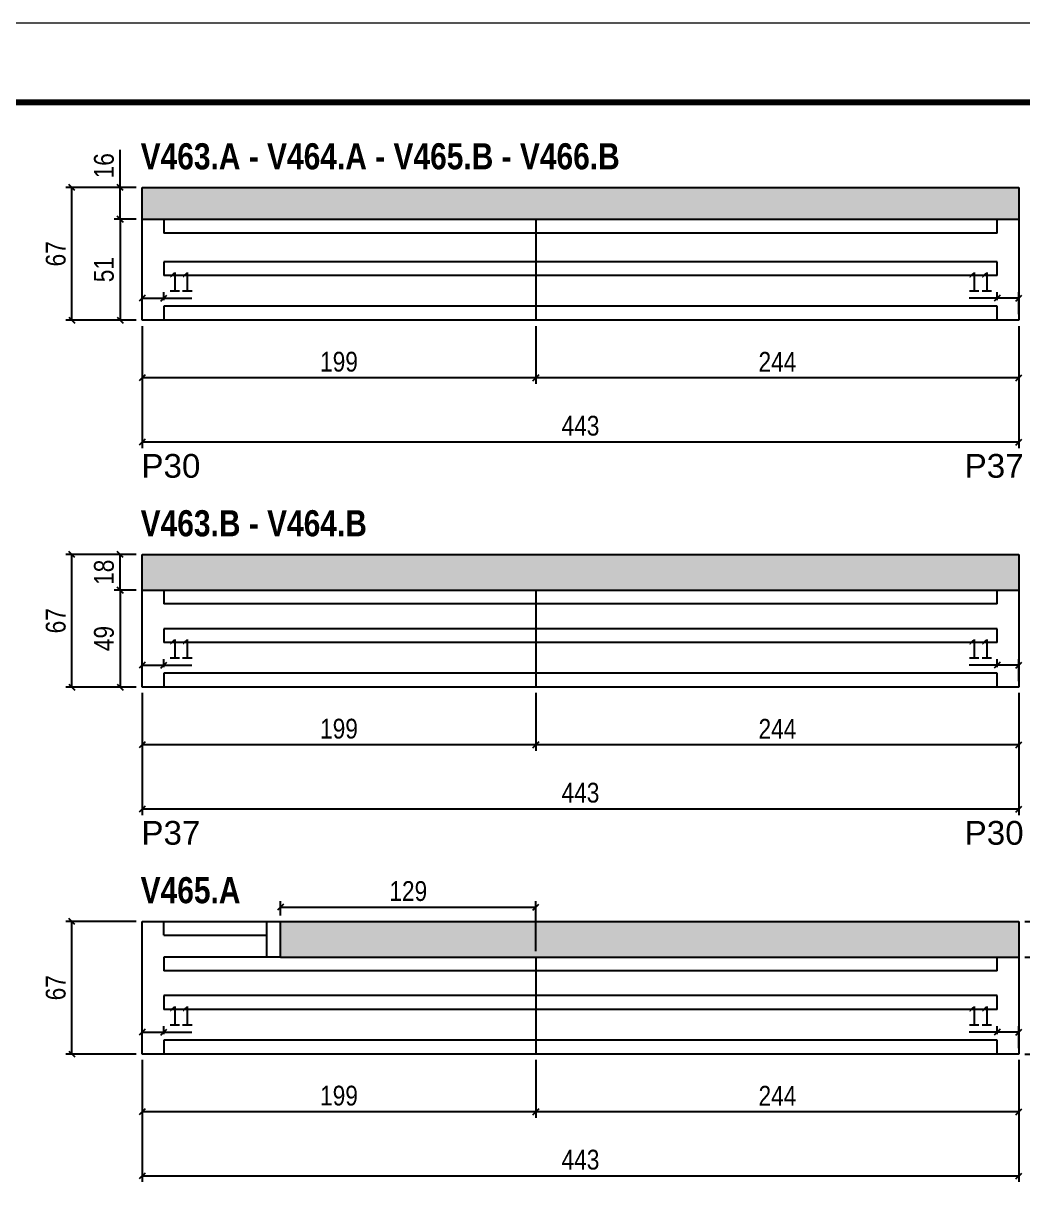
# Model space of a CAD drawing. Extents: x 3309 to 9563, y -2522 to 14608.
# Drawn here: x 3794 to 4299, y 10575 to 11162 of the extents above; entities that cross this region are included whole.
import ezdxf

# ---------------------------------------------------------------- set-up
doc = ezdxf.new("R2010")
doc.units = 0
doc.linetypes.add('DASHED', pattern=[0.75, 0.5, -0.25])
for name, color, linetype in [('5', 5, 'Continuous'), ('COTA', 241, 'Continuous'), ('NOMENCLATURA', 7, 'Continuous'), ('Painéis', 200, 'Continuous'), ('SARR_2.2x7', 40, 'Continuous')]:
    doc.layers.add(name, color=color, linetype=linetype)
doc.layers.add('Folhas', color=255, linetype='Continuous', lineweight=9)
doc.layers.add('SARRAFO DE PRESSAO', color=251, linetype='DASHED', lineweight=9)
doc.styles.add('COTA TECNICA', font='techl___.ttf', dxfattribs={"height": 10})
doc.styles.get("Standard").update_dxf_attribs({"font": 'arial.ttf'})
doc.styles.add('TECNICA', font='techb___.ttf', dxfattribs={"height": 10})
doc.dimstyles.new('PAINEL', dxfattribs={"dimtxt": 10, "dimasz": 3, "dimexe": 3, "dimexo": 3, "dimgap": 3, "dimtad": 1, "dimdec": 1, "dimzin": 12, "dimdsep": 46, "dimtxsty": 'COTA TECNICA', "dimblk1": 'OBLIQUE', "dimblk2": 'OBLIQUE', "dimsah": 1, "dimcen": 0.9, "dimclrd": 4, "dimclre": 4, "dimclrt": 240, "dimadec": 1, "dimazin": 3, "dimtfac": 1, "dimtdec": 1, "dimtmove": 0, "dimatfit": 3, "dimfxl": 1, "dimtolj": 1, "dimtzin": 12, "dimarcsym": 0})

# ---------------------------------------------------------------- blocks, each defined once
blk = doc.blocks.new('9999999999')
at = {"layer": 'Folhas'}
blk.add_lwpolyline([(98138.98, 34190.21), (99623.98, 34190.21), (99623.98, 35240.21), (98138.98, 35240.21)], close=True, dxfattribs=at)
at = {"layer": 'Folhas', "color": 30, "const_width": 3}
blk.add_lwpolyline([(98213.98, 34230.21), (99583.98, 34230.21), (99583.98, 35200.21), (98213.98, 35200.21)], close=True, dxfattribs=at)
blk = doc.blocks.new('_Oblique')
at = {"color": 0, "linetype": 'ByBlock', "lineweight": -2}
blk.add_line((-0.5, -0.5), (0.5, 0.5), dxfattribs=at)
blk = doc.blocks.new('*D334')
at = {"layer": 'COTA', "color": 4, "lineweight": -2, "transparency": 16777216}
for p, q in [((3854.22, 11009.11), (3854.22, 10947.45)), ((4297.22, 11009.11), (4297.22, 10947.45)), ((4297.22, 10950.45), (3854.22, 10950.45))]:
    blk.add_line(p, q, dxfattribs=at)
at = {"layer": 'Defpoints', "color": 0, "transparency": 16777216}
for p in [(3854.22, 11012.11), (4297.22, 11012.11), (3854.22, 10950.45)]:
    blk.add_point(p, dxfattribs=at)
at = {"layer": 'COTA', "color": 4, "lineweight": -2, "transparency": 16777216, "xscale": 3, "yscale": 3, "zscale": 3, "rotation": 180}
blk.add_blockref('_Oblique', (3854.22, 10950.45), dxfattribs=at)
at = {"layer": 'COTA', "color": 4, "lineweight": -2, "transparency": 16777216, "xscale": 3, "yscale": 3, "zscale": 3}
blk.add_blockref('_Oblique', (4297.22, 10950.45), dxfattribs=at)
at = {"layer": 'COTA', "color": 240, "transparency": 16777216, "insert": (4075.72, 10958.67), "char_height": 10, "attachment_point": 5, "style": 'COTA TECNICA'}
blk.add_mtext('\\A1;443', dxfattribs=at)
blk = doc.blocks.new('*D335')
at = {"layer": 'COTA', "color": 4, "lineweight": -2, "transparency": 16777216}
for p, q in [((4053.22, 11009.11), (4053.22, 10979.93)), ((4297.22, 11009.11), (4297.22, 10979.93)), ((4297.22, 10982.93), (4053.22, 10982.93))]:
    blk.add_line(p, q, dxfattribs=at)
at = {"layer": 'Defpoints', "color": 0, "transparency": 16777216}
for p in [(4053.22, 11012.11), (4297.22, 11012.11), (4053.22, 10982.93)]:
    blk.add_point(p, dxfattribs=at)
at = {"layer": 'COTA', "color": 4, "lineweight": -2, "transparency": 16777216, "xscale": 3, "yscale": 3, "zscale": 3, "rotation": 180}
blk.add_blockref('_Oblique', (4053.22, 10982.93), dxfattribs=at)
at = {"layer": 'COTA', "color": 4, "lineweight": -2, "transparency": 16777216, "xscale": 3, "yscale": 3, "zscale": 3}
blk.add_blockref('_Oblique', (4297.22, 10982.93), dxfattribs=at)
at = {"layer": 'COTA', "color": 240, "transparency": 16777216, "insert": (4175.22, 10991.01), "char_height": 10, "attachment_point": 5, "style": 'COTA TECNICA'}
blk.add_mtext('\\A1;244', dxfattribs=at)
blk = doc.blocks.new('*D336')
at = {"layer": 'COTA', "color": 4, "lineweight": -2, "transparency": 16777216}
for p, q in [((3854.22, 11009.11), (3854.22, 10979.93)), ((4053.22, 11009.11), (4053.22, 10979.93)), ((4053.22, 10982.93), (3854.22, 10982.93))]:
    blk.add_line(p, q, dxfattribs=at)
at = {"layer": 'Defpoints', "color": 0, "transparency": 16777216}
for p in [(3854.22, 11012.11), (4053.22, 11012.11), (3854.22, 10982.93)]:
    blk.add_point(p, dxfattribs=at)
at = {"layer": 'COTA', "color": 4, "lineweight": -2, "transparency": 16777216, "xscale": 3, "yscale": 3, "zscale": 3, "rotation": 180}
blk.add_blockref('_Oblique', (3854.22, 10982.93), dxfattribs=at)
at = {"layer": 'COTA', "color": 4, "lineweight": -2, "transparency": 16777216, "xscale": 3, "yscale": 3, "zscale": 3}
blk.add_blockref('_Oblique', (4053.22, 10982.93), dxfattribs=at)
at = {"layer": 'COTA', "color": 240, "transparency": 16777216, "insert": (3953.72, 10991.02), "char_height": 10, "attachment_point": 5, "style": 'COTA TECNICA'}
blk.add_mtext('\\A1;199', dxfattribs=at)
blk = doc.blocks.new('*D337')
at = {"layer": 'COTA', "color": 4, "lineweight": -2, "transparency": 16777216}
for p, q in [((3851.22, 11063.11), (3840.11, 11063.11)), ((3843.11, 11063.11), (3843.11, 11012.11)), ((3851.22, 11012.11), (3840.11, 11012.11))]:
    blk.add_line(p, q, dxfattribs=at)
at = {"layer": 'Defpoints', "color": 0, "transparency": 16777216}
for p in [(3854.22, 11063.11), (3843.11, 11012.11), (3854.22, 11012.11)]:
    blk.add_point(p, dxfattribs=at)
at = {"layer": 'COTA', "color": 4, "lineweight": -2, "transparency": 16777216, "xscale": 3, "yscale": 3, "zscale": 3}
for p, rotation in [((3843.11, 11063.11), 90), ((3843.11, 11012.11), 270)]:
    blk.add_blockref('_Oblique', p, dxfattribs=dict(at, rotation=rotation))
at = {"layer": 'COTA', "color": 240, "transparency": 16777216, "insert": (3835, 11037.61), "char_height": 10, "attachment_point": 5, "rotation": 90, "style": 'COTA TECNICA'}
blk.add_mtext('\\A1;51', dxfattribs=at)
blk = doc.blocks.new('*D338')
at = {"layer": 'COTA', "color": 4, "lineweight": -2, "transparency": 16777216}
for p, q in [((3843.11, 11079.11), (3843.11, 11098.13)), ((3851.22, 11079.11), (3840.11, 11079.11)), ((3843.11, 11063.11), (3843.11, 11079.11)), ((3851.22, 11063.11), (3840.11, 11063.11))]:
    blk.add_line(p, q, dxfattribs=at)
at = {"layer": 'Defpoints', "color": 0, "transparency": 16777216}
for p in [(3843.11, 11079.11), (3854.22, 11079.11), (3854.22, 11063.11)]:
    blk.add_point(p, dxfattribs=at)
at = {"layer": 'COTA', "color": 4, "lineweight": -2, "transparency": 16777216, "xscale": 3, "yscale": 3, "zscale": 3}
for p, rotation in [((3843.11, 11079.11), 90), ((3843.11, 11063.11), 270)]:
    blk.add_blockref('_Oblique', p, dxfattribs=dict(at, rotation=rotation))
at = {"layer": 'COTA', "color": 240, "transparency": 16777216, "insert": (3835.01, 11090.12), "char_height": 10, "attachment_point": 5, "rotation": 90, "style": 'COTA TECNICA'}
blk.add_mtext('\\A1;16', dxfattribs=at)
blk = doc.blocks.new('*D324')
at = {"layer": 'COTA', "color": 4, "lineweight": -2, "transparency": 16777216}
for p, q in [((3851.22, 11079.11), (3815.76, 11079.11)), ((3818.76, 11012.11), (3818.76, 11079.11)), ((3851.22, 11012.11), (3815.76, 11012.11))]:
    blk.add_line(p, q, dxfattribs=at)
at = {"layer": 'Defpoints', "color": 0, "transparency": 16777216}
for p in [(3818.76, 11079.11), (3854.22, 11079.11), (3854.22, 11012.11)]:
    blk.add_point(p, dxfattribs=at)
at = {"layer": 'COTA', "color": 4, "lineweight": -2, "transparency": 16777216, "xscale": 3, "yscale": 3, "zscale": 3}
for p, rotation in [((3818.76, 11079.11), 90), ((3818.76, 11012.11), 270)]:
    blk.add_blockref('_Oblique', p, dxfattribs=dict(at, rotation=rotation))
at = {"layer": 'COTA', "color": 240, "transparency": 16777216, "insert": (3810.66, 11045.61), "char_height": 10, "attachment_point": 5, "rotation": 90, "style": 'COTA TECNICA'}
blk.add_mtext('\\A1;67', dxfattribs=at)
blk = doc.blocks.new('*D325')
at = {"layer": 'COTA', "color": 4, "lineweight": -2, "transparency": 16777216}
for p, q in [((3854.22, 11015.11), (3854.22, 11026.2)), ((3865.22, 11022.11), (3865.22, 11026.2)), ((3854.22, 11023.2), (3865.22, 11023.2)), ((3865.22, 11023.2), (3879.31, 11023.2))]:
    blk.add_line(p, q, dxfattribs=at)
at = {"layer": 'Defpoints', "color": 0, "transparency": 16777216}
for p in [(3865.22, 11023.2), (3865.22, 11019.11), (3854.22, 11012.11)]:
    blk.add_point(p, dxfattribs=at)
at = {"layer": 'COTA', "color": 4, "lineweight": -2, "transparency": 16777216, "xscale": 3, "yscale": 3, "zscale": 3, "rotation": 180}
blk.add_blockref('_Oblique', (3854.22, 11023.2), dxfattribs=at)
at = {"layer": 'COTA', "color": 4, "lineweight": -2, "transparency": 16777216, "xscale": 3, "yscale": 3, "zscale": 3}
blk.add_blockref('_Oblique', (3865.22, 11023.2), dxfattribs=at)
at = {"layer": 'COTA', "color": 240, "transparency": 16777216, "insert": (3873.77, 11031.26), "char_height": 10, "attachment_point": 5, "style": 'COTA TECNICA'}
blk.add_mtext('\\A1;11', dxfattribs=at)
blk = doc.blocks.new('*D326')
at = {"layer": 'COTA', "color": 4, "lineweight": -2, "transparency": 16777216}
for p, q in [((3854.22, 10823.66), (3854.22, 10761.99)), ((4297.22, 10823.66), (4297.22, 10761.99)), ((4297.22, 10764.99), (3854.22, 10764.99))]:
    blk.add_line(p, q, dxfattribs=at)
at = {"layer": 'Defpoints', "color": 0, "transparency": 16777216}
for p in [(3854.22, 10826.66), (4297.22, 10826.66), (3854.22, 10764.99)]:
    blk.add_point(p, dxfattribs=at)
at = {"layer": 'COTA', "color": 4, "lineweight": -2, "transparency": 16777216, "xscale": 3, "yscale": 3, "zscale": 3, "rotation": 180}
blk.add_blockref('_Oblique', (3854.22, 10764.99), dxfattribs=at)
at = {"layer": 'COTA', "color": 4, "lineweight": -2, "transparency": 16777216, "xscale": 3, "yscale": 3, "zscale": 3}
blk.add_blockref('_Oblique', (4297.22, 10764.99), dxfattribs=at)
at = {"layer": 'COTA', "color": 240, "transparency": 16777216, "insert": (4075.72, 10773.21), "char_height": 10, "attachment_point": 5, "style": 'COTA TECNICA'}
blk.add_mtext('\\A1;443', dxfattribs=at)
blk = doc.blocks.new('*D327')
at = {"layer": 'COTA', "color": 4, "lineweight": -2, "transparency": 16777216}
for p, q in [((4053.22, 10823.66), (4053.22, 10794.48)), ((4297.22, 10823.66), (4297.22, 10794.48)), ((4297.22, 10797.48), (4053.22, 10797.48))]:
    blk.add_line(p, q, dxfattribs=at)
at = {"layer": 'Defpoints', "color": 0, "transparency": 16777216}
for p in [(4053.22, 10826.66), (4297.22, 10826.66), (4053.22, 10797.48)]:
    blk.add_point(p, dxfattribs=at)
at = {"layer": 'COTA', "color": 4, "lineweight": -2, "transparency": 16777216, "xscale": 3, "yscale": 3, "zscale": 3, "rotation": 180}
blk.add_blockref('_Oblique', (4053.22, 10797.48), dxfattribs=at)
at = {"layer": 'COTA', "color": 4, "lineweight": -2, "transparency": 16777216, "xscale": 3, "yscale": 3, "zscale": 3}
blk.add_blockref('_Oblique', (4297.22, 10797.48), dxfattribs=at)
at = {"layer": 'COTA', "color": 240, "transparency": 16777216, "insert": (4175.22, 10805.55), "char_height": 10, "attachment_point": 5, "style": 'COTA TECNICA'}
blk.add_mtext('\\A1;244', dxfattribs=at)
blk = doc.blocks.new('*D328')
at = {"layer": 'COTA', "color": 4, "lineweight": -2, "transparency": 16777216}
for p, q in [((3854.22, 10823.66), (3854.22, 10794.48)), ((4053.22, 10823.66), (4053.22, 10794.48)), ((4053.22, 10797.48), (3854.22, 10797.48))]:
    blk.add_line(p, q, dxfattribs=at)
at = {"layer": 'Defpoints', "color": 0, "transparency": 16777216}
for p in [(3854.22, 10826.66), (4053.22, 10826.66), (3854.22, 10797.48)]:
    blk.add_point(p, dxfattribs=at)
at = {"layer": 'COTA', "color": 4, "lineweight": -2, "transparency": 16777216, "xscale": 3, "yscale": 3, "zscale": 3, "rotation": 180}
blk.add_blockref('_Oblique', (3854.22, 10797.48), dxfattribs=at)
at = {"layer": 'COTA', "color": 4, "lineweight": -2, "transparency": 16777216, "xscale": 3, "yscale": 3, "zscale": 3}
blk.add_blockref('_Oblique', (4053.22, 10797.48), dxfattribs=at)
at = {"layer": 'COTA', "color": 240, "transparency": 16777216, "insert": (3953.72, 10805.57), "char_height": 10, "attachment_point": 5, "style": 'COTA TECNICA'}
blk.add_mtext('\\A1;199', dxfattribs=at)
blk = doc.blocks.new('*D329')
at = {"layer": 'COTA', "color": 4, "lineweight": -2, "transparency": 16777216}
for p, q in [((3851.22, 10875.66), (3840.11, 10875.66)), ((3843.11, 10875.66), (3843.11, 10826.66)), ((3851.22, 10826.66), (3840.11, 10826.66))]:
    blk.add_line(p, q, dxfattribs=at)
at = {"layer": 'Defpoints', "color": 0, "transparency": 16777216}
for p in [(3854.22, 10875.66), (3843.11, 10826.66), (3854.22, 10826.66)]:
    blk.add_point(p, dxfattribs=at)
at = {"layer": 'COTA', "color": 4, "lineweight": -2, "transparency": 16777216, "xscale": 3, "yscale": 3, "zscale": 3}
for p, rotation in [((3843.11, 10875.66), 90), ((3843.11, 10826.66), 270)]:
    blk.add_blockref('_Oblique', p, dxfattribs=dict(at, rotation=rotation))
at = {"layer": 'COTA', "color": 240, "transparency": 16777216, "insert": (3835.01, 10851.16), "char_height": 10, "attachment_point": 5, "rotation": 90, "style": 'COTA TECNICA'}
blk.add_mtext('\\A1;49', dxfattribs=at)
blk = doc.blocks.new('*D330')
at = {"layer": 'COTA', "color": 4, "lineweight": -2, "transparency": 16777216}
for p, q in [((3851.22, 10893.66), (3840.11, 10893.66)), ((3843.11, 10875.66), (3843.11, 10893.66)), ((3851.22, 10875.66), (3840.11, 10875.66))]:
    blk.add_line(p, q, dxfattribs=at)
at = {"layer": 'Defpoints', "color": 0, "transparency": 16777216}
for p in [(3843.11, 10893.66), (3854.22, 10893.66), (3854.22, 10875.66)]:
    blk.add_point(p, dxfattribs=at)
at = {"layer": 'COTA', "color": 4, "lineweight": -2, "transparency": 16777216, "xscale": 3, "yscale": 3, "zscale": 3}
for p, rotation in [((3843.11, 10893.66), 90), ((3843.11, 10875.66), 270)]:
    blk.add_blockref('_Oblique', p, dxfattribs=dict(at, rotation=rotation))
at = {"layer": 'COTA', "color": 240, "transparency": 16777216, "insert": (3835.02, 10884.66), "char_height": 10, "attachment_point": 5, "rotation": 90, "style": 'COTA TECNICA'}
blk.add_mtext('\\A1;18', dxfattribs=at)
blk = doc.blocks.new('*D331')
at = {"layer": 'COTA', "color": 4, "lineweight": -2, "transparency": 16777216}
for p, q in [((3851.22, 10893.66), (3815.76, 10893.66)), ((3818.76, 10826.66), (3818.76, 10893.66)), ((3851.22, 10826.66), (3815.76, 10826.66))]:
    blk.add_line(p, q, dxfattribs=at)
at = {"layer": 'Defpoints', "color": 0, "transparency": 16777216}
for p in [(3818.76, 10893.66), (3854.22, 10893.66), (3854.22, 10826.66)]:
    blk.add_point(p, dxfattribs=at)
at = {"layer": 'COTA', "color": 4, "lineweight": -2, "transparency": 16777216, "xscale": 3, "yscale": 3, "zscale": 3}
for p, rotation in [((3818.76, 10893.66), 90), ((3818.76, 10826.66), 270)]:
    blk.add_blockref('_Oblique', p, dxfattribs=dict(at, rotation=rotation))
at = {"layer": 'COTA', "color": 240, "transparency": 16777216, "insert": (3810.66, 10860.16), "char_height": 10, "attachment_point": 5, "rotation": 90, "style": 'COTA TECNICA'}
blk.add_mtext('\\A1;67', dxfattribs=at)
blk = doc.blocks.new('*D332')
at = {"layer": 'COTA', "color": 4, "lineweight": -2, "transparency": 16777216}
for p, q in [((3854.22, 10829.66), (3854.22, 10840.74)), ((3854.22, 10837.74), (3865.22, 10837.74)), ((3865.22, 10836.66), (3865.22, 10840.74)), ((3865.22, 10837.74), (3879.31, 10837.74))]:
    blk.add_line(p, q, dxfattribs=at)
at = {"layer": 'Defpoints', "color": 0, "transparency": 16777216}
for p in [(3865.22, 10837.74), (3865.22, 10833.66), (3854.22, 10826.66)]:
    blk.add_point(p, dxfattribs=at)
at = {"layer": 'COTA', "color": 4, "lineweight": -2, "transparency": 16777216, "xscale": 3, "yscale": 3, "zscale": 3, "rotation": 180}
blk.add_blockref('_Oblique', (3854.22, 10837.74), dxfattribs=at)
at = {"layer": 'COTA', "color": 4, "lineweight": -2, "transparency": 16777216, "xscale": 3, "yscale": 3, "zscale": 3}
blk.add_blockref('_Oblique', (3865.22, 10837.74), dxfattribs=at)
at = {"layer": 'COTA', "color": 240, "transparency": 16777216, "insert": (3873.77, 10845.8), "char_height": 10, "attachment_point": 5, "style": 'COTA TECNICA'}
blk.add_mtext('\\A1;11', dxfattribs=at)
blk = doc.blocks.new('*D339')
at = {"layer": 'COTA', "color": 4, "lineweight": -2, "transparency": 16777216}
for p, q in [((4286.22, 11022.11), (4286.22, 11026.2)), ((4297.22, 11015.11), (4297.22, 11026.2)), ((4286.22, 11023.2), (4272.14, 11023.2)), ((4297.22, 11023.2), (4286.22, 11023.2))]:
    blk.add_line(p, q, dxfattribs=at)
at = {"layer": 'Defpoints', "color": 0, "transparency": 16777216}
for p in [(4286.22, 11023.2), (4286.22, 11019.11), (4297.22, 11012.11)]:
    blk.add_point(p, dxfattribs=at)
at = {"layer": 'COTA', "color": 4, "lineweight": -2, "transparency": 16777216, "xscale": 3, "yscale": 3, "zscale": 3, "rotation": 180}
blk.add_blockref('_Oblique', (4286.22, 11023.2), dxfattribs=at)
at = {"layer": 'COTA', "color": 4, "lineweight": -2, "transparency": 16777216, "xscale": 3, "yscale": 3, "zscale": 3}
blk.add_blockref('_Oblique', (4297.22, 11023.2), dxfattribs=at)
at = {"layer": 'COTA', "color": 240, "transparency": 16777216, "insert": (4277.68, 11031.26), "char_height": 10, "attachment_point": 5, "style": 'COTA TECNICA'}
blk.add_mtext('\\A1;11', dxfattribs=at)
blk = doc.blocks.new('*D340')
at = {"layer": 'COTA', "color": 4, "lineweight": -2, "transparency": 16777216}
for p, q in [((4286.22, 10837.74), (4272.14, 10837.74)), ((4286.22, 10836.66), (4286.22, 10840.74)), ((4297.22, 10837.74), (4286.22, 10837.74)), ((4297.22, 10829.66), (4297.22, 10840.74))]:
    blk.add_line(p, q, dxfattribs=at)
at = {"layer": 'Defpoints', "color": 0, "transparency": 16777216}
for p in [(4286.22, 10837.74), (4286.22, 10833.66), (4297.22, 10826.66)]:
    blk.add_point(p, dxfattribs=at)
at = {"layer": 'COTA', "color": 4, "lineweight": -2, "transparency": 16777216, "xscale": 3, "yscale": 3, "zscale": 3, "rotation": 180}
blk.add_blockref('_Oblique', (4286.22, 10837.74), dxfattribs=at)
at = {"layer": 'COTA', "color": 4, "lineweight": -2, "transparency": 16777216, "xscale": 3, "yscale": 3, "zscale": 3}
blk.add_blockref('_Oblique', (4297.22, 10837.74), dxfattribs=at)
at = {"layer": 'COTA', "color": 240, "transparency": 16777216, "insert": (4277.68, 10845.8), "char_height": 10, "attachment_point": 5, "style": 'COTA TECNICA'}
blk.add_mtext('\\A1;11', dxfattribs=at)
blk = doc.blocks.new('*D341')
at = {"layer": 'COTA', "color": 4, "lineweight": -2, "transparency": 16777216}
for p, q in [((3854.22, 10638.2), (3854.22, 10576.54)), ((4297.22, 10638.2), (4297.22, 10576.54)), ((4297.22, 10579.54), (3854.22, 10579.54))]:
    blk.add_line(p, q, dxfattribs=at)
at = {"layer": 'Defpoints', "color": 0, "transparency": 16777216}
for p in [(3854.22, 10641.2), (4297.22, 10641.2), (3854.22, 10579.54)]:
    blk.add_point(p, dxfattribs=at)
at = {"layer": 'COTA', "color": 4, "lineweight": -2, "transparency": 16777216, "xscale": 3, "yscale": 3, "zscale": 3, "rotation": 180}
blk.add_blockref('_Oblique', (3854.22, 10579.54), dxfattribs=at)
at = {"layer": 'COTA', "color": 4, "lineweight": -2, "transparency": 16777216, "xscale": 3, "yscale": 3, "zscale": 3}
blk.add_blockref('_Oblique', (4297.22, 10579.54), dxfattribs=at)
at = {"layer": 'COTA', "color": 240, "transparency": 16777216, "insert": (4075.72, 10587.75), "char_height": 10, "attachment_point": 5, "style": 'COTA TECNICA'}
blk.add_mtext('\\A1;443', dxfattribs=at)
blk = doc.blocks.new('*D342')
at = {"layer": 'COTA', "color": 4, "lineweight": -2, "transparency": 16777216}
for p, q in [((4053.22, 10638.2), (4053.22, 10609.02)), ((4297.22, 10638.2), (4297.22, 10609.02)), ((4297.22, 10612.02), (4053.22, 10612.02))]:
    blk.add_line(p, q, dxfattribs=at)
at = {"layer": 'Defpoints', "color": 0, "transparency": 16777216}
for p in [(4053.22, 10641.2), (4297.22, 10641.2), (4053.22, 10612.02)]:
    blk.add_point(p, dxfattribs=at)
at = {"layer": 'COTA', "color": 4, "lineweight": -2, "transparency": 16777216, "xscale": 3, "yscale": 3, "zscale": 3, "rotation": 180}
blk.add_blockref('_Oblique', (4053.22, 10612.02), dxfattribs=at)
at = {"layer": 'COTA', "color": 4, "lineweight": -2, "transparency": 16777216, "xscale": 3, "yscale": 3, "zscale": 3}
blk.add_blockref('_Oblique', (4297.22, 10612.02), dxfattribs=at)
at = {"layer": 'COTA', "color": 240, "transparency": 16777216, "insert": (4175.22, 10620.1), "char_height": 10, "attachment_point": 5, "style": 'COTA TECNICA'}
blk.add_mtext('\\A1;244', dxfattribs=at)
blk = doc.blocks.new('*D343')
at = {"layer": 'COTA', "color": 4, "lineweight": -2, "transparency": 16777216}
for p, q in [((3854.22, 10638.2), (3854.22, 10609.02)), ((4053.22, 10638.2), (4053.22, 10609.02)), ((4053.22, 10612.02), (3854.22, 10612.02))]:
    blk.add_line(p, q, dxfattribs=at)
at = {"layer": 'Defpoints', "color": 0, "transparency": 16777216}
for p in [(3854.22, 10641.2), (4053.22, 10641.2), (3854.22, 10612.02)]:
    blk.add_point(p, dxfattribs=at)
at = {"layer": 'COTA', "color": 4, "lineweight": -2, "transparency": 16777216, "xscale": 3, "yscale": 3, "zscale": 3, "rotation": 180}
blk.add_blockref('_Oblique', (3854.22, 10612.02), dxfattribs=at)
at = {"layer": 'COTA', "color": 4, "lineweight": -2, "transparency": 16777216, "xscale": 3, "yscale": 3, "zscale": 3}
blk.add_blockref('_Oblique', (4053.22, 10612.02), dxfattribs=at)
at = {"layer": 'COTA', "color": 240, "transparency": 16777216, "insert": (3953.72, 10620.11), "char_height": 10, "attachment_point": 5, "style": 'COTA TECNICA'}
blk.add_mtext('\\A1;199', dxfattribs=at)
blk = doc.blocks.new('*D344')
at = {"layer": 'COTA', "color": 4, "lineweight": -2, "transparency": 16777216}
for p, q in [((3851.22, 10708.2), (3815.76, 10708.2)), ((3818.76, 10641.2), (3818.76, 10708.2)), ((3851.22, 10641.2), (3815.76, 10641.2))]:
    blk.add_line(p, q, dxfattribs=at)
at = {"layer": 'Defpoints', "color": 0, "transparency": 16777216}
for p in [(3818.76, 10708.2), (3854.22, 10708.2), (3854.22, 10641.2)]:
    blk.add_point(p, dxfattribs=at)
at = {"layer": 'COTA', "color": 4, "lineweight": -2, "transparency": 16777216, "xscale": 3, "yscale": 3, "zscale": 3}
for p, rotation in [((3818.76, 10708.2), 90), ((3818.76, 10641.2), 270)]:
    blk.add_blockref('_Oblique', p, dxfattribs=dict(at, rotation=rotation))
at = {"layer": 'COTA', "color": 240, "transparency": 16777216, "insert": (3810.66, 10674.7), "char_height": 10, "attachment_point": 5, "rotation": 90, "style": 'COTA TECNICA'}
blk.add_mtext('\\A1;67', dxfattribs=at)
blk = doc.blocks.new('*D345')
at = {"layer": 'COTA', "color": 4, "lineweight": -2, "transparency": 16777216}
for p, q in [((3854.22, 10644.2), (3854.22, 10655.29)), ((3865.22, 10651.2), (3865.22, 10655.29)), ((3854.22, 10652.29), (3865.22, 10652.29)), ((3865.22, 10652.29), (3879.31, 10652.29))]:
    blk.add_line(p, q, dxfattribs=at)
at = {"layer": 'Defpoints', "color": 0, "transparency": 16777216}
for p in [(3865.22, 10652.29), (3865.22, 10648.2), (3854.22, 10641.2)]:
    blk.add_point(p, dxfattribs=at)
at = {"layer": 'COTA', "color": 4, "lineweight": -2, "transparency": 16777216, "xscale": 3, "yscale": 3, "zscale": 3, "rotation": 180}
blk.add_blockref('_Oblique', (3854.22, 10652.29), dxfattribs=at)
at = {"layer": 'COTA', "color": 4, "lineweight": -2, "transparency": 16777216, "xscale": 3, "yscale": 3, "zscale": 3}
blk.add_blockref('_Oblique', (3865.22, 10652.29), dxfattribs=at)
at = {"layer": 'COTA', "color": 240, "transparency": 16777216, "insert": (3873.77, 10660.34), "char_height": 10, "attachment_point": 5, "style": 'COTA TECNICA'}
blk.add_mtext('\\A1;11', dxfattribs=at)
blk = doc.blocks.new('*D346')
at = {"layer": 'COTA', "color": 4, "lineweight": -2, "transparency": 16777216}
for p, q in [((4286.22, 10651.2), (4286.22, 10655.29)), ((4297.22, 10644.2), (4297.22, 10655.29)), ((4286.22, 10652.29), (4272.14, 10652.29)), ((4297.22, 10652.29), (4286.22, 10652.29))]:
    blk.add_line(p, q, dxfattribs=at)
at = {"layer": 'Defpoints', "color": 0, "transparency": 16777216}
for p in [(4286.22, 10652.29), (4286.22, 10648.2), (4297.22, 10641.2)]:
    blk.add_point(p, dxfattribs=at)
at = {"layer": 'COTA', "color": 4, "lineweight": -2, "transparency": 16777216, "xscale": 3, "yscale": 3, "zscale": 3, "rotation": 180}
blk.add_blockref('_Oblique', (4286.22, 10652.29), dxfattribs=at)
at = {"layer": 'COTA', "color": 4, "lineweight": -2, "transparency": 16777216, "xscale": 3, "yscale": 3, "zscale": 3}
blk.add_blockref('_Oblique', (4297.22, 10652.29), dxfattribs=at)
at = {"layer": 'COTA', "color": 240, "transparency": 16777216, "insert": (4277.68, 10660.34), "char_height": 10, "attachment_point": 5, "style": 'COTA TECNICA'}
blk.add_mtext('\\A1;11', dxfattribs=at)
blk = doc.blocks.new('*D347')
at = {"layer": 'COTA', "color": 4, "lineweight": -2, "transparency": 16777216}
for p, q in [((4300.22, 10690.2), (4339.36, 10690.2)), ((4336.36, 10690.2), (4336.36, 10641.2)), ((4300.22, 10641.2), (4339.36, 10641.2))]:
    blk.add_line(p, q, dxfattribs=at)
at = {"layer": 'Defpoints', "color": 0, "transparency": 16777216}
for p in [(4297.22, 10690.2), (4297.22, 10641.2), (4336.36, 10641.2)]:
    blk.add_point(p, dxfattribs=at)
at = {"layer": 'COTA', "color": 4, "lineweight": -2, "transparency": 16777216, "xscale": 3, "yscale": 3, "zscale": 3}
for p, rotation in [((4336.36, 10690.2), 90), ((4336.36, 10641.2), 270)]:
    blk.add_blockref('_Oblique', p, dxfattribs=dict(at, rotation=rotation))
at = {"layer": 'COTA', "color": 240, "transparency": 16777216, "insert": (4328.26, 10665.7), "char_height": 10, "attachment_point": 5, "rotation": 90, "style": 'COTA TECNICA'}
blk.add_mtext('\\A1;49', dxfattribs=at)
blk = doc.blocks.new('*D348')
at = {"layer": 'COTA', "color": 4, "lineweight": -2, "transparency": 16777216}
for p, q in [((4300.22, 10708.2), (4339.36, 10708.2)), ((4336.36, 10690.2), (4336.36, 10708.2)), ((4300.22, 10690.2), (4339.36, 10690.2))]:
    blk.add_line(p, q, dxfattribs=at)
at = {"layer": 'Defpoints', "color": 0, "transparency": 16777216}
for p in [(4297.22, 10708.2), (4336.36, 10708.2), (4297.22, 10690.2)]:
    blk.add_point(p, dxfattribs=at)
at = {"layer": 'COTA', "color": 4, "lineweight": -2, "transparency": 16777216, "xscale": 3, "yscale": 3, "zscale": 3}
for p, rotation in [((4336.36, 10708.2), 90), ((4336.36, 10690.2), 270)]:
    blk.add_blockref('_Oblique', p, dxfattribs=dict(at, rotation=rotation))
at = {"layer": 'COTA', "color": 240, "transparency": 16777216, "insert": (4328.26, 10699.2), "char_height": 10, "attachment_point": 5, "rotation": 90, "style": 'COTA TECNICA'}
blk.add_mtext('\\A1;18', dxfattribs=at)
blk = doc.blocks.new('*D349')
at = {"layer": 'COTA', "color": 4, "lineweight": -2, "transparency": 16777216}
for p, q in [((3924.22, 10711.2), (3924.22, 10718.4)), ((3924.22, 10715.4), (4053.22, 10715.4)), ((4053.22, 10693.2), (4053.22, 10718.4))]:
    blk.add_line(p, q, dxfattribs=at)
at = {"layer": 'Defpoints', "color": 0, "transparency": 16777216}
for p in [(4053.22, 10715.4), (3924.22, 10708.2), (4053.22, 10690.2)]:
    blk.add_point(p, dxfattribs=at)
at = {"layer": 'COTA', "color": 4, "lineweight": -2, "transparency": 16777216, "xscale": 3, "yscale": 3, "zscale": 3, "rotation": 180}
blk.add_blockref('_Oblique', (3924.22, 10715.4), dxfattribs=at)
at = {"layer": 'COTA', "color": 4, "lineweight": -2, "transparency": 16777216, "xscale": 3, "yscale": 3, "zscale": 3}
blk.add_blockref('_Oblique', (4053.22, 10715.4), dxfattribs=at)
at = {"layer": 'COTA', "color": 240, "transparency": 16777216, "insert": (3988.72, 10723.49), "char_height": 10, "attachment_point": 5, "style": 'COTA TECNICA'}
blk.add_mtext('\\A1;129', dxfattribs=at)

msp = doc.modelspace()

# ---------------------------------------------------------------- hatches: boundary and pattern name
at = {"layer": 'COTA'}
h = msp.add_hatch(dxfattribs=at)
h.set_pattern_fill('AR-CONC', color=256, scale=0.03)
h.set_pattern_definition([(50, (-3089.7056, 209.4513), (5.46554, -0.4781726), [0.5715, -6.2865]), (355, (-3089.7056, 209.4513), (-1.0573026, 5.7317054), [0.4572, -5.0292175]), (100.451445, (-3089.25, 209.4114), (4.4082374, 5.2535326), [0.4857003, -5.3427073]), (46.1842, (-3089.7056, 210.975), (8.1323712, -1.26127), [0.85725, -9.42975]), (96.63556, (-3089.028, 210.87), (7.122124, 7.4227837), [0.7285507, -8.014068]), (351.18415, (-3089.7056, 210.975), (7.122124, 7.422784), [0.685799, -7.543792]), (21, (-3088.9436, 210.5943), (4.5484317, -3.067956), [0.5715, -6.2865]), (326, (-3088.9436, 210.5943), (1.8540609, 5.525639), [0.4572, -5.0292]), (71.451445, (-3088.5645, 210.3386), (6.4024926, 2.457683), [0.4857003, -5.3426981]), (37.5, (-3089.7056, 209.4513), (0.0926581, 2.53665117), [0, -4.96824, 0, -5.1054, 0, -5.04825]), (7.5, (-3089.7056, 209.4513), (2.0045899, 3.00541724), [0, -2.91084, 0, -4.85394, 0, -1.92405]), (327.5, (-3091.4048, 209.4513), (4.06771786, -0.17186232), [0, -1.905, 0, -5.9436, 0, -7.8867]), (317.5, (-3092.167, 209.4513), (4.4438754, 0.7627947), [0, -2.4765, 0, -3.94716, 0, -5.6007])])
h.paths.add_polyline_path([(4297.22, 11063.11), (4297.22, 11079.11), (3854.22, 11079.11), (3854.22, 11063.11)])
h = msp.add_hatch(dxfattribs=at)
h.set_pattern_fill('AR-CONC', color=256, scale=0.03)
h.set_pattern_definition([(50, (-3089.7056, 23.996), (5.46554, -0.4781726), [0.5715, -6.2865]), (355, (-3089.7056, 23.996), (-1.0573026, 5.7317054), [0.4572, -5.0292175]), (100.451445, (-3089.25, 23.956), (4.4082374, 5.2535326), [0.4857003, -5.3427073]), (46.1842, (-3089.7056, 25.52), (8.1323712, -1.26127), [0.85725, -9.42975]), (96.63556, (-3089.028, 25.415), (7.122124, 7.4227837), [0.7285507, -8.014068]), (351.18415, (-3089.7056, 25.52), (7.122124, 7.422784), [0.685799, -7.543792]), (21, (-3088.9436, 25.139), (4.5484317, -3.067956), [0.5715, -6.2865]), (326, (-3088.9436, 25.139), (1.8540609, 5.525639), [0.4572, -5.0292]), (71.451445, (-3088.5645, 24.883), (6.4024926, 2.457683), [0.4857003, -5.3426981]), (37.5, (-3089.7056, 23.9958), (0.0926581, 2.53665117), [0, -4.96824, 0, -5.1054, 0, -5.04825]), (7.5, (-3089.7056, 23.9958), (2.0045899, 3.00541724), [0, -2.91084, 0, -4.85394, 0, -1.92405]), (327.5, (-3091.4048, 23.9958), (4.06771786, -0.17186232), [0, -1.905, 0, -5.9436, 0, -7.8867]), (317.5, (-3092.167, 23.996), (4.4438754, 0.7627947), [0, -2.4765, 0, -3.94716, 0, -5.6007])])
h.paths.add_polyline_path([(4297.22, 10875.66), (4297.22, 10893.66), (3854.22, 10893.66), (3854.22, 10875.66)])
h = msp.add_hatch(dxfattribs=at)
h.set_pattern_fill('AR-CONC', color=256, scale=0.03)
h.set_pattern_definition([(50, (66.1843, 0), (5.46554, -0.4781726), [0.5715, -6.2865]), (355, (66.1843, 0), (-1.0573026, 5.7317054), [0.4572, -5.0292175]), (100.451445, (66.64, -0.04), (4.4082374, 5.2535326), [0.4857003, -5.3427073]), (46.1842, (66.184, 1.524), (8.1323712, -1.26127), [0.85725, -9.42975]), (96.63556, (66.862, 1.419), (7.122124, 7.422784), [0.7285507, -8.014068]), (351.18415, (66.184, 1.524), (7.122124, 7.422784), [0.685799, -7.543792]), (21, (66.9463, 1.143), (4.5484317, -3.067956), [0.5715, -6.2865]), (326, (66.9463, 1.143), (1.8540609, 5.525639), [0.4572, -5.0292]), (71.451445, (67.3254, 0.8873), (6.4024926, 2.457683), [0.4857003, -5.342698]), (37.5, (66.1843, 0), (0.0926581, 2.53665117), [0, -4.96824, 0, -5.1054, 0, -5.04825]), (7.5, (66.1843, 0), (2.0045899, 3.00541724), [0, -2.91084, 0, -4.85394, 0, -1.92405]), (327.5, (64.485, 0), (4.06771786, -0.17186232), [0, -1.905, 0, -5.9436, 0, -7.8867]), (317.5, (63.723, 0), (4.4438754, 0.7627947), [0, -2.4765, 0, -3.94716, 0, -5.6007])])
h.paths.add_polyline_path([(4297.22, 10690.2), (4297.22, 10708.2), (3924.22, 10708.2), (3924.22, 10690.2)])

# ---------------------------------------------------------------- linework, layer by layer
for p, q in [((3854.22, 11063.11), (3854.22, 11079.11)), ((3854.22, 11079.11), (4297.22, 11079.11)), ((4297.22, 11079.11), (4297.22, 11063.11)), ((3865.22, 11063.11), (3865.22, 11056.11)), ((3865.22, 11041.61), (3865.22, 11034.61)), ((3865.22, 11019.11), (3865.22, 11012.11)), ((3854.22, 10875.66), (3854.22, 10893.66)), ((3854.22, 10893.66), (4297.22, 10893.66)), ((4297.22, 10893.66), (4297.22, 10875.66)), ((3865.22, 10875.66), (3865.22, 10868.66)), ((3865.22, 10856.16), (3865.22, 10849.16)), ((3865.22, 10833.66), (3865.22, 10826.66)), ((3865.22, 10701.2), (3865.22, 10708.2)), ((3924.22, 10708.2), (4297.22, 10708.2)), ((4297.22, 10708.2), (4297.22, 10690.2)), ((3865.22, 10690.2), (3865.22, 10683.2)), ((3865.22, 10670.7), (3865.22, 10663.7)), ((3865.22, 10648.2), (3865.22, 10641.2))]:
    msp.add_line(p, q, dxfattribs=at)
at = {"layer": 'Painéis', "linetype": 'ByBlock'}
for p, q in [((3854.22, 11012.11), (3854.22, 11063.11)), ((3854.22, 11063.11), (4297.22, 11063.11)), ((4053.22, 11063.11), (4053.22, 11012.11)), ((4297.22, 11063.11), (4297.22, 11012.11)), ((4297.22, 11012.11), (3854.22, 11012.11)), ((3854.22, 10826.66), (3854.22, 10875.66)), ((3854.22, 10875.66), (4297.22, 10875.66)), ((4053.22, 10875.66), (4053.22, 10826.66)), ((4297.22, 10875.66), (4297.22, 10826.66)), ((4297.22, 10826.66), (3854.22, 10826.66)), ((3854.22, 10641.2), (3854.22, 10708.2)), ((3854.22, 10708.2), (3924.22, 10708.2)), ((3924.22, 10690.2), (3924.22, 10708.2)), ((3924.22, 10690.2), (4297.22, 10690.2)), ((4053.22, 10690.2), (4053.22, 10641.2)), ((4297.22, 10690.2), (4297.22, 10641.2)), ((4297.22, 10641.2), (3854.22, 10641.2))]:
    msp.add_line(p, q, dxfattribs=at)
at = {"layer": 'SARR_2.2x7', "linetype": 'Continuous'}
for p, q in [((4286.22, 11056.11), (4286.22, 11063.11)), ((4053.22, 11056.11), (3865.22, 11056.11)), ((4286.22, 11056.11), (4053.22, 11056.11)), ((4053.22, 11041.61), (3865.22, 11041.61)), ((4286.22, 11041.61), (4053.22, 11041.61)), ((4286.22, 11034.61), (4286.22, 11041.61)), ((4053.22, 11034.61), (3865.22, 11034.61)), ((4286.22, 11034.61), (4053.22, 11034.61)), ((4053.22, 11019.11), (3865.22, 11019.11)), ((4286.22, 11019.11), (4053.22, 11019.11)), ((4286.22, 11012.11), (4286.22, 11019.11)), ((4286.22, 10868.66), (4286.22, 10875.66)), ((4053.22, 10868.66), (3865.22, 10868.66)), ((4286.22, 10868.66), (4053.22, 10868.66)), ((4053.22, 10856.16), (3865.22, 10856.16)), ((4286.22, 10856.16), (4053.22, 10856.16)), ((4286.22, 10849.16), (4286.22, 10856.16)), ((4053.22, 10849.16), (3865.22, 10849.16)), ((4286.22, 10849.16), (4053.22, 10849.16)), ((4053.22, 10833.66), (3865.22, 10833.66)), ((4286.22, 10833.66), (4053.22, 10833.66)), ((4286.22, 10826.66), (4286.22, 10833.66)), ((3917.22, 10690.2), (3917.22, 10708.2)), ((3865.22, 10701.2), (3917.22, 10701.2)), ((3924.22, 10690.2), (3865.22, 10690.2)), ((4286.22, 10683.2), (4286.22, 10690.2)), ((4053.22, 10683.2), (3865.22, 10683.2)), ((4286.22, 10683.2), (4053.22, 10683.2)), ((4053.22, 10670.7), (3865.22, 10670.7)), ((4286.22, 10670.7), (4053.22, 10670.7)), ((4286.22, 10663.7), (4286.22, 10670.7)), ((4053.22, 10663.7), (3865.22, 10663.7)), ((4286.22, 10663.7), (4053.22, 10663.7)), ((4053.22, 10648.2), (3865.22, 10648.2)), ((4286.22, 10648.2), (4053.22, 10648.2)), ((4286.22, 10641.2), (4286.22, 10648.2))]:
    msp.add_line(p, q, dxfattribs=at)

# ---------------------------------------------------------------- block references
at = {"layer": 'SARRAFO DE PRESSAO', "color": 6, "linetype": 'ByBlock'}
msp.add_blockref('9999999999', (-94829.61, -24078.07), dxfattribs=at)

# ---------------------------------------------------------------- texts
at = {"layer": '5', "linetype": 'Continuous'}
for s, p in [('P30', (3853.88, 10932.43)), ('P37', (4269.78, 10932.43)), ('P37', (3853.88, 10746.98)), ('P30', (4269.78, 10746.98))]:
    msp.add_text(s, height=12, rotation=0.00004, dxfattribs=at).set_placement(p)
at = {"layer": 'NOMENCLATURA', "style": 'TECNICA'}
for s, p in [('V463.A - V464.A - V465.B - V466.B', (3853.51, 11088.3)), ('V463.B - V464.B', (3853.51, 10902.84)), ('V465.A', (3853.51, 10717.39))]:
    msp.add_text(s, height=13.2, dxfattribs=at).set_placement(p)

# ---------------------------------------------------------------- dimensions: what is measured, and where the dimension line sits
at = {"layer": 'COTA'}
for base, p1, p2, angle, picture, middle in [((3843.11, 11079.11), (3854.22, 11063.11), (3854.22, 11079.11), 90, '*D338', (3835.01, 11090.12)), ((3818.76, 11079.11), (3854.22, 11012.11), (3854.22, 11079.11), 90, '*D324', (3810.66, 11045.61)), ((3843.11, 11012.11), (3854.22, 11063.11), (3854.22, 11012.11), 90, '*D337', (3835, 11037.61)), ((4053.22, 10982.93), (4297.22, 11012.11), (4053.22, 11012.11), 180, '*D335', (4175.22, 10991.01)), ((3818.76, 10893.66), (3854.22, 10826.66), (3854.22, 10893.66), 90, '*D331', (3810.66, 10860.16)), ((3843.11, 10893.66), (3854.22, 10875.66), (3854.22, 10893.66), 90, '*D330', (3835.02, 10884.66)), ((3843.11, 10826.66), (3854.22, 10875.66), (3854.22, 10826.66), 90, '*D329', (3835.01, 10851.16)), ((4053.22, 10797.48), (4297.22, 10826.66), (4053.22, 10826.66), 180, '*D327', (4175.22, 10805.55)), ((3818.76, 10708.2), (3854.22, 10641.2), (3854.22, 10708.2), 90, '*D344', (3810.66, 10674.7)), ((4336.36, 10708.2), (4297.22, 10690.2), (4297.22, 10708.2), 90, '*D348', (4328.26, 10699.2)), ((4336.36, 10641.2), (4297.22, 10690.2), (4297.22, 10641.2), 90, '*D347', (4328.26, 10665.7)), ((4053.22, 10612.02), (4297.22, 10641.2), (4053.22, 10641.2), 180, '*D342', (4175.22, 10620.1))]:
    dim = msp.add_linear_dim(base=base, p1=p1, p2=p2, angle=angle, dimstyle='PAINEL', dxfattribs=at)
    dim.commit()
    dim.dimension.update_dxf_attribs({"geometry": picture, "text_midpoint": middle})
for base, p1, p2, picture, middle in [((3865.22, 11023.2), (3854.22, 11012.11), (3865.22, 11019.11), '*D325', (3873.77, 11031.26)), ((4286.22, 11023.2), (4297.22, 11012.11), (4286.22, 11019.11), '*D339', (4277.68, 11031.26)), ((3854.22, 10950.45), (4297.22, 11012.11), (3854.22, 11012.11), '*D334', (4075.72, 10958.67)), ((3865.22, 10837.74), (3854.22, 10826.66), (3865.22, 10833.66), '*D332', (3873.77, 10845.8)), ((4286.22, 10837.74), (4297.22, 10826.66), (4286.22, 10833.66), '*D340', (4277.68, 10845.8)), ((3854.22, 10764.99), (4297.22, 10826.66), (3854.22, 10826.66), '*D326', (4075.72, 10773.21)), ((4053.22, 10715.4), (3924.22, 10708.2), (4053.22, 10690.2), '*D349', (3988.72, 10723.49)), ((3865.22, 10652.29), (3854.22, 10641.2), (3865.22, 10648.2), '*D345', (3873.77, 10660.34)), ((4286.22, 10652.29), (4297.22, 10641.2), (4286.22, 10648.2), '*D346', (4277.68, 10660.34)), ((3854.22, 10579.54), (4297.22, 10641.2), (3854.22, 10641.2), '*D341', (4075.72, 10587.75))]:
    dim = msp.add_linear_dim(base=base, p1=p1, p2=p2, dimstyle='PAINEL', dxfattribs=at)
    dim.commit()
    dim.dimension.update_dxf_attribs({"geometry": picture, "text_midpoint": middle})
for base, p1, p2, picture, middle in [((3854.22, 10982.93), (4053.22, 11012.11), (3854.22, 11012.11), '*D336', (3953.72, 10991.02)), ((3854.22, 10797.48), (4053.22, 10826.66), (3854.22, 10826.66), '*D328', (3953.72, 10805.57)), ((3854.22, 10612.02), (4053.22, 10641.2), (3854.22, 10641.2), '*D343', (3953.72, 10620.11))]:
    dim = msp.add_linear_dim(base=base, p1=p1, p2=p2, angle=180, dimstyle='PAINEL', override={"dimtmove": 1}, dxfattribs=at)
    dim.commit()
    dim.dimension.update_dxf_attribs({"geometry": picture, "text_midpoint": middle})

doc.saveas('drawing.dxf')
